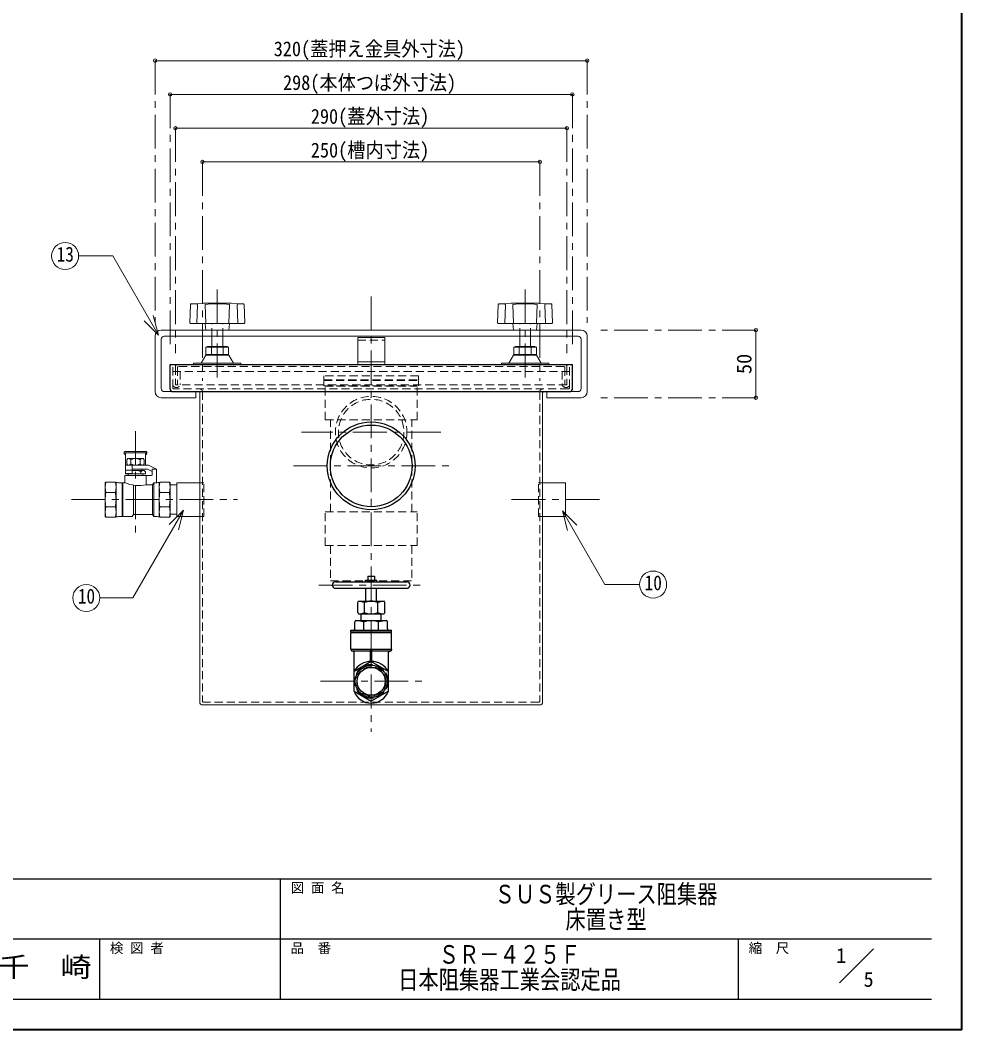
# Model space of a CAD drawing. Units: millimetres at full size, sheet at 1:5; details may follow other scales. Extents: x -1061 to 964, y -679 to 726.
# Drawn here: x 266 to 964, y -679 to 68 of the extents above; entities that cross this region are included whole.
import ezdxf
from ezdxf.enums import TextEntityAlignment as Align

# ---------------------------------------------------------------- set-up
doc = ezdxf.new("R2010")
doc.units = ezdxf.units.MM
doc.header["$LTSCALE"] = 5
doc.header["$PDMODE"] = 32
doc.header["$PDSIZE"] = 2.5
doc.linetypes.add('CHAIN1', pattern=[8, 5, -1, 1, -1])
doc.linetypes.add('DASHED1', pattern=[1.8, 1.2, -0.6])
doc.layers.add('0-0', color=4, linetype='Continuous', lineweight=9)
doc.styles.add('ＭＳ ゴシック', font='')
doc.styles.get('ＭＳ ゴシック').set_extended_font_data('MS Gothic')

msp = doc.modelspace()

# ---------------------------------------------------------------- linework, layer by layer
at = {"layer": '0-0', "color": 1, "lineweight": 40}
for q in [(963.599, 725.957), (-1061.401, -679.043)]:
    msp.add_line((963.599, -679.043), q, dxfattribs=at)
at = {"layer": '0-0', "linetype": 'CHAIN1'}
for p, q in [((366.099, 38.457), (366.099, -155.543)), ((686.099, 38.457), (686.099, -155.543)), ((377.099, 13.457), (377.099, -176.543)), ((675.099, 13.457), (675.099, -176.543)), ((381.099, -11.543), (381.099, -178.043)), ((671.099, -11.543), (671.099, -178.043)), ((401.099, -36.543), (401.099, -198.543)), ((651.099, -36.543), (651.099, -198.543)), ((412.099, -131.043), (412.099, -196.543)), ((640.099, -131.043), (640.099, -196.543)), ((526.099, -136.043), (526.099, -458.543)), ((811.099, -161.043), (691.599, -161.043)), ((811.099, -211.043), (691.599, -211.043)), ((351.517, -235.94), (351.517, -311.543)), ((577.599, -236.543), (474.599, -236.543)), ((468.599, -261.543), (583.599, -261.543)), ((304.099, -286.543), (427.099, -286.543)), ((695.099, -286.543), (625.099, -286.543)), ((487.299, -349.757), (564.899, -349.757)), ((488.599, -421.043), (563.599, -421.043))]:
    msp.add_line(p, q, dxfattribs=at)
at = {"layer": '0-0'}
for p, q in [((686.099, 38.457), (366.099, 38.457)), ((377.099, 13.457), (675.099, 13.457)), ((671.099, -11.543), (381.099, -11.543)), ((401.099, -36.543), (651.099, -36.543)), ((392.232, -141.978), (391.748, -155.525)), ((392.708, -141.496), (401.859, -141.055)), ((402.34, -141.043), (421.858, -141.043)), ((431.491, -141.496), (422.34, -141.055)), ((431.967, -141.978), (432.451, -155.525)), ((620.232, -141.978), (619.748, -155.525)), ((620.708, -141.496), (629.859, -141.055)), ((649.858, -141.043), (630.34, -141.043)), ((659.491, -141.496), (650.34, -141.055)), ((659.967, -141.978), (660.451, -155.525)), ((396.976, -156.043), (397.476, -142.043)), ((403.11, -142.043), (403.61, -156.043)), ((421.089, -142.043), (420.589, -156.043)), ((427.222, -156.043), (426.722, -142.043)), ((624.976, -156.043), (625.476, -142.043)), ((631.11, -142.043), (631.61, -156.043)), ((649.089, -142.043), (648.589, -156.043)), ((655.222, -156.043), (654.722, -142.043)), ((392.248, -156.043), (431.951, -156.043)), ((403.099, -156.043), (403.599, -161.043)), ((421.099, -156.043), (420.599, -161.043)), ((659.951, -156.043), (620.248, -156.043)), ((631.099, -156.043), (631.599, -161.043)), ((649.099, -156.043), (648.599, -161.043)), ((811.099, -161.043), (811.099, -211.043)), ((408.099, -165.543), (408.099, -173.143)), ((416.099, -165.543), (416.099, -173.143)), ((636.099, -165.543), (636.099, -173.143)), ((644.099, -165.543), (644.099, -173.143)), ((403.699, -179.143), (403.699, -173.543)), ((403.699, -173.543), (420.499, -173.543)), ((403.699, -179.143), (420.499, -179.143)), ((404.899, -173.143), (419.299, -173.143)), ((407.699, -179.143), (407.699, -173.543)), ((416.499, -173.543), (419.299, -173.143)), ((416.499, -179.143), (416.499, -173.543)), ((416.499, -179.143), (419.299, -179.543)), ((420.499, -173.543), (419.299, -173.143)), ((420.499, -179.143), (419.299, -179.543)), ((420.499, -179.143), (420.499, -173.543)), ((631.699, -173.543), (632.899, -173.143)), ((648.499, -173.543), (631.699, -173.543)), ((631.699, -179.143), (631.699, -173.543)), ((631.699, -179.143), (632.899, -179.543)), ((648.499, -179.143), (631.699, -179.143)), ((647.299, -173.143), (632.899, -173.143)), ((635.699, -173.543), (632.899, -173.143)), ((635.699, -179.143), (632.899, -179.543)), ((635.699, -179.143), (635.699, -173.543)), ((644.499, -179.143), (644.499, -173.543)), ((648.499, -179.143), (648.499, -173.543)), ((394.599, -185.543), (394.599, -186.543)), ((394.599, -185.543), (429.599, -185.543)), ((403.599, -179.543), (400.099, -185.543)), ((403.599, -179.543), (420.599, -179.543)), ((420.599, -179.543), (424.099, -185.543)), ((429.599, -185.543), (429.599, -186.543)), ((622.599, -185.543), (622.599, -186.543)), ((657.599, -185.543), (622.599, -185.543)), ((631.599, -179.543), (628.099, -185.543)), ((648.599, -179.543), (631.599, -179.543)), ((648.599, -179.543), (652.099, -185.543)), ((657.599, -185.543), (657.599, -186.543)), ((343.099, -252.494), (343.099, -251.44)), ((343.599, -250.94), (359.434, -250.94)), ((343.599, -251.994), (359.434, -251.994)), ((343.599, -252.994), (344.099, -252.994)), ((344.099, -267.064), (344.099, -251.994)), ((358.934, -260.981), (358.934, -251.994)), ((359.434, -252.994), (358.934, -252.994)), ((359.934, -252.494), (359.934, -251.44)), ((359.905, -260.981), (344.099, -260.981)), ((344.997, -256.984), (345.862, -256.119)), ((344.997, -260.116), (344.997, -256.984)), ((344.997, -260.116), (345.862, -260.981)), ((345.862, -256.119), (357.172, -256.119)), ((347.991, -260.116), (347.991, -256.984)), ((349.099, -267.064), (349.099, -260.981)), ((355.043, -260.116), (355.043, -256.984)), ((357.172, -256.119), (358.037, -256.984)), ((362.136, -261.506), (366.989, -263.926)), ((343.517, -273.543), (343.517, -268.543)), ((363.399, -268.543), (343.517, -268.543)), ((344.108, -267.343), (344.108, -267.122)), ((344.108, -267.343), (358.926, -267.343)), ((348.899, -264.647), (344.299, -264.647)), ((348.899, -267.264), (344.299, -267.264)), ((346.117, -268.543), (346.117, -267.343)), ((347.51, -267.343), (347.51, -267.264)), ((349.099, -263.981), (359.905, -263.981)), ((349.099, -264.881), (357.943, -264.881)), ((355.524, -267.343), (355.524, -265.864)), ((356.317, -264.881), (356.317, -263.981)), ((356.917, -268.543), (356.917, -267.343)), ((357.943, -264.881), (358.926, -265.864)), ((358.926, -267.343), (358.926, -265.864)), ((359.517, -268.543), (359.517, -275.543)), ((360.797, -264.191), (363.899, -265.738)), ((363.899, -264.181), (363.899, -268.043)), ((366.899, -263.981), (364.099, -263.981)), ((367.099, -264.105), (367.099, -274.05)), ((329.599, -273.543), (329.099, -274.043)), ((329.099, -299.043), (329.099, -274.043)), ((336.599, -273.543), (329.599, -273.543)), ((337.099, -299.383), (337.099, -273.704)), ((341.599, -274.043), (339.599, -274.043)), ((342.099, -274.043), (341.599, -274.543)), ((341.599, -299.043), (341.599, -274.043)), ((342.099, -299.043), (342.099, -274.043)), ((343.017, -274.043), (342.099, -274.043)), ((350.099, -297.543), (350.099, -275.817)), ((364.099, -275.543), (359.517, -275.543)), ((365.099, -274.043), (364.099, -275.543)), ((364.099, -275.543), (364.099, -297.543)), ((365.099, -274.043), (365.099, -299.043)), ((365.099, -274.043), (366.599, -274.043)), ((369.099, -299.383), (369.099, -273.704)), ((369.599, -273.543), (376.599, -273.543)), ((376.599, -273.543), (377.099, -274.043)), ((377.099, -299.043), (377.099, -274.043)), ((382.099, -275.693), (377.099, -275.693)), ((382.099, -274.043), (382.099, -299.043)), ((399.099, -274.043), (382.099, -274.043)), ((653.099, -274.043), (670.099, -274.043)), ((670.099, -274.043), (670.099, -299.043)), ((336.599, -281.159), (329.599, -281.159)), ((369.599, -281.159), (376.599, -281.159)), ((336.599, -291.928), (329.599, -291.928)), ((342.099, -299.043), (341.599, -298.543)), ((350.099, -297.543), (349.099, -299.043)), ((364.099, -297.543), (350.099, -297.543)), ((364.099, -297.543), (365.099, -299.043)), ((369.599, -291.928), (376.599, -291.928)), ((382.099, -297.393), (377.099, -297.393)), ((329.099, -299.043), (329.599, -299.543)), ((336.599, -299.543), (329.599, -299.543)), ((341.599, -299.043), (339.599, -299.043)), ((342.099, -299.043), (349.099, -299.043)), ((365.099, -299.043), (366.599, -299.043)), ((369.599, -299.543), (376.599, -299.543)), ((377.099, -299.043), (376.599, -299.543)), ((399.099, -299.043), (382.099, -299.043)), ((653.099, -299.043), (670.099, -299.043))]:
    msp.add_line(p, q, dxfattribs=at)
at = {"layer": '0-0', "color": 7, "lineweight": 18}
for p, q in [((368.537, -164.705), (357.93, -154.098)), ((368.537, -164.705), (364.654, -150.216)), ((370.599, -161.043), (681.599, -161.043)), ((366.099, -206.543), (366.099, -165.543)), ((370.599, -204.293), (370.599, -167.793)), ((679.349, -165.543), (372.849, -165.543)), ((681.599, -204.293), (681.599, -167.793)), ((686.099, -206.543), (686.099, -165.543)), ((516.099, -184.543), (516.099, -186.543)), ((516.099, -184.543), (536.099, -184.543)), ((536.099, -184.543), (536.099, -186.543)), ((372.849, -206.543), (379.099, -206.543)), ((396.099, -211.043), (396.099, -206.543)), ((399.099, -207.543), (399.099, -436.543)), ((653.099, -207.543), (653.099, -436.543)), ((656.099, -211.043), (656.099, -206.543)), ((679.349, -206.543), (673.099, -206.543)), ((370.599, -211.043), (396.099, -211.043)), ((681.599, -211.043), (656.099, -211.043)), ((387.176, -294.283), (376.569, -304.889)), ((387.176, -294.283), (383.293, -308.772)), ((667.737, -294.837), (671.619, -309.325)), ((667.737, -294.837), (678.344, -305.443)), ((667.737, -294.837), (699.225, -349.375)), ((724.959, -349.375), (699.225, -349.375)), ((401.099, -438.543), (651.099, -438.543)), ((872.988, -644.297), (898.242, -619.043))]:
    msp.add_line(p, q, dxfattribs=at)
at = {"layer": '0-0', "linetype": 'DASHED1'}
for p, q in [((408.099, -165.543), (408.099, -156.043)), ((416.099, -165.543), (416.099, -156.043)), ((636.099, -165.543), (636.099, -156.043)), ((644.099, -165.543), (644.099, -156.043)), ((516.099, -168.543), (536.099, -168.543)), ((379.099, -191.543), (673.099, -191.543)), ((381.099, -188.043), (381.099, -201.543)), ((382.599, -188.793), (382.599, -201.543)), ((668.849, -188.043), (383.349, -188.043)), ((384.599, -191.543), (384.599, -201.543)), ((667.599, -191.543), (667.599, -201.543)), ((669.599, -188.793), (669.599, -201.543)), ((671.099, -188.043), (671.099, -201.543)), ((671.099, -201.543), (381.099, -201.543)), ((491.099, -194.766), (491.099, -197.947)), ((561.099, -194.766), (491.099, -194.766)), ((491.099, -197.947), (561.099, -197.947)), ((491.099, -202.19), (491.099, -198.301)), ((491.099, -198.301), (561.099, -198.301)), ((561.099, -194.766), (561.099, -197.947)), ((561.099, -202.19), (561.099, -198.301)), ((401.099, -206.543), (401.099, -435.543)), ((491.099, -202.19), (561.099, -202.19)), ((492.099, -227.543), (492.099, -202.543)), ((492.099, -202.543), (560.099, -202.543)), ((560.099, -227.543), (560.099, -202.543)), ((651.099, -206.543), (651.099, -435.543)), ((492.099, -227.543), (560.099, -227.543)), ((495.924, -295.543), (495.924, -227.543)), ((556.274, -295.543), (556.274, -227.543)), ((402.099, -274.043), (399.099, -274.043)), ((402.099, -299.043), (402.099, -274.043)), ((650.099, -274.043), (653.099, -274.043)), ((650.099, -299.043), (650.099, -274.043)), ((492.099, -320.543), (492.099, -295.543)), ((492.099, -295.543), (560.099, -295.543)), ((560.099, -320.543), (560.099, -295.543)), ((402.099, -299.043), (399.099, -299.043)), ((650.099, -299.043), (653.099, -299.043)), ((492.099, -320.543), (560.099, -320.543)), ((495.924, -320.543), (495.924, -346.543)), ((556.274, -320.543), (556.274, -346.543)), ((495.924, -346.543), (556.274, -346.543)), ((650.099, -436.543), (402.099, -436.543))]:
    msp.add_line(p, q, dxfattribs=at)
at = {"layer": '0-0', "color": 5, "lineweight": 25}
for p, q in [((377.099, -204.543), (377.099, -186.543)), ((377.099, -186.543), (675.099, -186.543)), ((675.099, -204.543), (675.099, -186.543)), ((379.099, -206.543), (673.099, -206.543)), ((523.699, -343.157), (523.699, -346.157)), ((523.699, -343.157), (528.499, -343.157)), ((528.499, -343.157), (528.499, -346.157)), ((499.699, -347.357), (552.499, -347.357)), ((521.899, -346.157), (530.299, -346.157)), ((521.899, -347.357), (521.899, -346.157)), ((530.299, -347.357), (530.299, -346.157)), ((499.699, -352.157), (552.499, -352.157)), ((522.099, -361.757), (522.099, -352.157)), ((530.099, -361.757), (530.099, -352.157)), ((516.599, -361.757), (535.599, -361.757)), ((521.099, -370.117), (521.099, -362.757)), ((531.099, -370.117), (531.099, -362.757)), ((536.099, -362.757), (535.599, -361.757)), ((536.099, -370.117), (536.099, -362.757)), ((516.099, -370.117), (516.599, -371.117)), ((516.599, -371.117), (535.599, -371.117)), ((518.599, -376.117), (518.599, -371.117)), ((533.599, -376.117), (533.599, -371.117)), ((536.099, -370.117), (535.599, -371.117)), ((514.599, -376.117), (514.099, -377.117)), ((514.099, -382.243), (514.099, -377.117)), ((520.599, -383.143), (520.599, -377.117)), ((531.599, -383.143), (531.599, -377.117)), ((538.099, -382.243), (538.099, -377.117)), ((511.099, -384.343), (511.099, -383.143)), ((511.099, -383.143), (541.099, -383.143)), ((511.099, -397.343), (511.099, -384.943)), ((511.099, -384.943), (541.099, -384.943)), ((541.099, -397.343), (541.099, -384.943)), ((511.099, -397.343), (511.399, -398.543)), ((513.369, -399.302), (511.399, -398.543)), ((511.399, -398.543), (525.599, -398.543)), ((513.369, -428.393), (513.369, -398.543)), ((525.599, -406.632), (525.599, -397.343)), ((526.599, -406.632), (526.599, -397.343)), ((526.599, -398.543), (540.799, -398.543)), ((538.83, -399.302), (540.799, -398.543)), ((538.83, -428.393), (538.83, -398.543)), ((526.099, -406.343), (513.369, -413.693)), ((526.099, -406.343), (538.83, -413.693)), ((513.369, -428.393), (526.099, -435.743)), ((538.83, -428.393), (526.099, -435.743))]:
    msp.add_line(p, q, dxfattribs=at)
at = {"layer": '0-0', "color": 7, "linetype": 'DASHED1', "lineweight": 18}
for p, q in [((379.099, -203.543), (379.099, -186.543)), ((673.099, -203.543), (673.099, -186.543)), ((672.099, -204.543), (380.099, -204.543))]:
    msp.add_line(p, q, dxfattribs=at)
at = {"layer": '0-0', "color": 6, "lineweight": 25}
for p, q in [((-1038.901, -567.258), (941.099, -567.258)), ((458.957, -656.543), (458.957, -567.258)), ((941.099, -611.9), (-76.758, -611.9)), ((325.028, -656.543), (325.028, -611.9)), ((798.242, -656.543), (798.242, -611.9)), ((941.099, -656.543), (-1038.901, -656.543))]:
    msp.add_line(p, q, dxfattribs=at)
at = {"layer": '0-0', "color": 7, "lineweight": 18}
for points in [[(368.537, -164.705), (334.711, -106.118), (309.414, -106.118)], [(387.176, -294.283), (349.641, -359.295), (325.09, -359.295)]]:
    msp.add_lwpolyline(points, dxfattribs=at)
at = {"layer": '0-0'}
for points in [[(516.099, -184.543), (516.099, -166.543), (536.099, -166.543), (536.099, -184.543)], [(403.699, -173.543), (404.899, -173.143), (407.699, -173.543)], [(403.699, -179.143), (404.899, -179.543), (407.699, -179.143), (412.099, -179.543), (416.499, -179.143)], [(407.699, -173.543), (412.099, -173.143), (416.499, -173.543)], [(644.499, -173.543), (640.099, -173.143), (635.699, -173.543)], [(648.499, -179.143), (647.299, -179.543), (644.499, -179.143), (640.099, -179.543), (635.699, -179.143)], [(648.499, -173.543), (647.299, -173.143), (644.499, -173.543)], [(357.172, -260.981), (358.037, -260.116), (358.037, -256.984)]]:
    msp.add_lwpolyline(points, dxfattribs=at)
at = {"layer": '0-0', "color": 5, "lineweight": 25}
for points in [[(516.099, -370.117), (516.099, -362.757), (516.599, -361.757)], [(514.599, -376.117), (537.599, -376.117), (538.099, -377.117)], [(511.099, -384.343), (541.099, -384.343), (541.099, -383.143)], [(511.099, -397.343), (541.099, -397.343), (540.799, -398.543)]]:
    msp.add_lwpolyline(points, dxfattribs=at)
at = {"layer": '0-0', "color": 7, "lineweight": 18}
for centre in [(299.414, -106.118), (734.959, -349.375), (315.09, -359.295)]:
    msp.add_circle(centre, 10, dxfattribs=at)
at = {"layer": '0-0', "linetype": 'DASHED1'}
for centre, radius in [((526.099, -236.543), 26.5), ((526.099, -236.543), 24.3), ((526.099, -421.043), 12.5), ((526.099, -421.043), 10.85)]:
    msp.add_circle(centre, radius, dxfattribs=at)
at = {"layer": '0-0', "color": 5, "lineweight": 25}
for centre, radius in [((526.099, -261.543), 32.5), ((526.099, -261.543), 30.25), ((526.099, -421.043), 11.85), ((526.099, -421.043), 10.35)]:
    msp.add_circle(centre, radius, dxfattribs=at)
at = {"layer": '0-0'}
for centre, radius, start, end in [((394.853, -148.675), 7.131, 68.41681, 111.58319), ((392.732, -141.996), 0.5, 92.76051, 177.95459), ((402.34, -151.043), 10, 90, 92.76051), ((412.099, -222.599), 81.055, 83.6327, 96.3673), ((421.858, -151.043), 10, 87.23949, 90), ((429.346, -148.675), 7.131, 68.41681, 111.58319), ((431.467, -141.996), 0.5, 2.04541, 87.23949), ((622.853, -148.675), 7.131, 68.41681, 111.58319), ((620.732, -141.996), 0.5, 92.76051, 177.95459), ((630.34, -151.043), 10, 90, 92.76051), ((640.099, -222.599), 81.055, 83.6327, 96.3673), ((649.858, -151.043), 10, 87.23949, 90), ((657.346, -148.675), 7.131, 68.41681, 111.58319), ((659.467, -141.996), 0.5, 2.04541, 87.23949), ((392.248, -155.543), 0.5, 177.95459, 270), ((431.951, -155.543), 0.5, 270, 2.04541), ((620.248, -155.543), 0.5, 177.95459, 270), ((659.951, -155.543), 0.5, 270, 2.04541), ((343.599, -251.44), 0.5, 90, 180), ((343.599, -252.494), 0.5, 90, 270), ((359.434, -251.44), 0.5, 0, 90), ((359.434, -252.494), 0.5, 270, 90), ((345.736, -259.483), 3.366, 47.9341, 87.847), ((345.736, -257.617), 3.366, 272.153, 312.0659), ((351.517, -263.739), 7.62, 62.43681, 117.56319), ((351.517, -253.361), 7.62, 242.43681, 297.56319), ((357.298, -259.483), 3.366, 92.153, 132.0659), ((357.298, -257.617), 3.366, 227.9341, 267.847), ((359.905, -265.981), 5, 63.50127, 90), ((344.299, -264.447), 0.2, 180, 270), ((344.299, -267.064), 0.2, 180, 270), ((348.899, -264.447), 0.2, 270, 0), ((348.899, -267.064), 0.2, 270, 0), ((351.517, -273.54), 8.659, 62.43681, 106.21187), ((357.764, -267.91), 3.034, 86.62551, 137.59339), ((359.905, -265.981), 2, 63.50127, 90), ((363.399, -268.043), 0.5, 270, 0), ((364.099, -264.181), 0.2, 90, 180), ((366.899, -264.181), 0.2, 0, 90), ((366.899, -264.105), 0.2, 0, 63.50127), ((343.847, -277.351), 14.748, 165.03792, 194.96208), ((322.351, -277.351), 14.748, 345.03792, 14.96208), ((339.505, -265.358), 8.686, 250.45463, 270.62073), ((343.017, -273.543), 0.5, 270, 0), ((354.067, -250.195), 25.928, 245.75934, 282.13363), ((366.693, -265.358), 8.686, 269.37927, 289.54537), ((383.847, -277.351), 14.748, 165.03792, 194.96208), ((362.351, -277.351), 14.748, 345.03792, 14.96208), ((358.345, -286.543), 29.246, 169.3901, 190.6099), ((307.854, -286.543), 29.246, 349.3901, 10.6099), ((398.345, -286.543), 29.246, 169.3901, 190.6099), ((347.854, -286.543), 29.246, 349.3901, 10.6099), ((343.847, -295.736), 14.748, 165.03792, 194.96208), ((322.351, -295.736), 14.748, 345.03792, 14.96208), ((383.847, -295.736), 14.748, 165.03792, 194.96208), ((362.351, -295.736), 14.748, 345.03792, 14.96208), ((339.505, -307.729), 8.686, 89.37927, 109.54537), ((366.693, -307.729), 8.686, 70.45463, 90.62073)]:
    msp.add_arc(centre, radius, start, end, dxfattribs=at)
at = {"layer": '0-0', "color": 7, "lineweight": 18}
for centre, radius, start, end in [((370.599, -165.543), 4.5, 90, 180), ((681.599, -165.543), 4.5, 0, 90), ((372.849, -167.793), 2.25, 90, 180), ((679.349, -167.793), 2.25, 0, 90), ((370.599, -206.543), 4.5, 180, 270), ((372.849, -204.293), 2.25, 180, 270), ((398.099, -207.543), 1, 0, 90), ((654.099, -207.543), 1, 90, 180), ((679.349, -204.293), 2.25, 270, 0), ((681.599, -206.543), 4.5, 270, 0), ((401.099, -436.543), 2, 180, 270), ((651.099, -436.543), 2, 270, 0)]:
    msp.add_arc(centre, radius, start, end, dxfattribs=at)
at = {"layer": '0-0', "linetype": 'DASHED1'}
for centre, radius, start, end in [((382.599, -188.043), 1.5, 90, 180), ((669.599, -188.043), 1.5, 0, 90), ((383.349, -188.793), 0.75, 90, 180), ((668.849, -188.793), 0.75, 0, 90), ((381.849, -200.653), 2.891, 197.94525, 342.05475), ((670.349, -200.653), 2.891, 197.94525, 342.05475), ((399.099, -206.543), 2, 0, 90), ((653.099, -206.543), 2, 90, 180), ((402.099, -435.543), 1, 180, 270), ((650.099, -435.543), 1, 270, 0)]:
    msp.add_arc(centre, radius, start, end, dxfattribs=at)
at = {"layer": '0-0', "color": 5, "lineweight": 25}
for centre, radius, start, end in [((379.099, -204.543), 2, 180, 270), ((673.099, -204.543), 2, 270, 0), ((499.699, -349.757), 2.4, 90, 270), ((552.499, -349.757), 2.4, 270, 90), ((516.425, -373.166), 11.411, 65.818, 89.12439), ((526.099, -374.757), 13, 67.38014, 112.61986), ((535.774, -373.166), 11.411, 90.87561, 114.182), ((516.425, -359.707), 11.411, 270.87561, 294.182), ((526.099, -358.117), 13, 247.38014, 292.61986), ((535.774, -359.707), 11.411, 245.818, 269.12439), ((513.651, -400.306), 24.208, 73.3203, 87.75506), ((526.099, -391.742), 15.625, 69.39031, 110.60969), ((538.548, -400.306), 24.208, 92.24494, 106.6797), ((513.199, -382.243), 0.9, 270, 0), ((538.999, -382.243), 0.9, 180, 270), ((526.099, -421.043), 14.7, 30, 150), ((526.099, -423.645), 13.587, 200.45594, 339.54406)]:
    msp.add_arc(centre, radius, start, end, dxfattribs=at)
at = {"layer": '0-0', "color": 7, "linetype": 'DASHED1', "lineweight": 18}
for centre, start, end in [((380.099, -203.543), 180, 270), ((672.099, -203.543), 270, 0)]:
    msp.add_arc(centre, 1, start, end, dxfattribs=at)
at = {"layer": '0-0', "color": 1}
for p in [(366.099, 38.457), (686.099, 38.457), (377.099, 13.457), (675.099, 13.457), (381.099, -11.543), (671.099, -11.543), (401.099, -36.543), (651.099, -36.543), (811.099, -161.043), (811.099, -211.043)]:
    msp.add_point(p, dxfattribs=at)

# ---------------------------------------------------------------- texts
at = {"layer": '0-0', "color": 7, "style": 'ＭＳ ゴシック'}
for s, height, width, p in [('320(蓋押え金具外寸法)', 11, 0.9, (453.912, 38.457)), ('298(本体つば外寸法)', 11, 0.9, (460.787, 13.457)), ('290(蓋外寸法)', 11, 0.9, (481.412, -11.543)), ('250(槽内寸法)', 11, 0.9, (481.412, -36.543)), ('13', 11, 0.85, (293.164, -113.618)), ('10', 11, 0.85, (728.709, -356.875)), ('10', 11, 0.85, (308.84, -366.795)), ('ＳＵＳ製グリース阻集器', 13.75, 0.8, (617.528, -589.579)), ('床置き型', 13.75, 0.8, (670.028, -608.329)), ('ＳＲ－４２５Ｆ', 13.75, 0.8, (576.099, -634.222)), ('千\u3000崎', 14.66, 1.15, (250.028, -644.222)), ('日本阻集器工業会認定品', 13.75, 0.8, (546.099, -652.972))]:
    msp.add_text(s, height=height, dxfattribs=dict(at, width=width)).set_placement(p, align=Align.BOTTOM_LEFT)
msp.add_text('50', height=11, rotation=90, dxfattribs=at).set_placement((811.099, -193.543), align=Align.BOTTOM_LEFT)
for s, height, p in [('図 面 名', 7.331, (466.457, -579.758)), ('検 図 者', 7.331, (332.528, -624.4)), ('品\u3000番', 7.331, (466.457, -624.4)), ('縮\u3000尺', 7.331, (805.742, -624.4)), ('1', 11, (870.449, -632.805)), ('5', 11, (890.809, -650.495))]:
    msp.add_text(s, height=height, dxfattribs=at).set_placement(p, align=Align.BOTTOM_LEFT)

doc.saveas('drawing.dxf')
